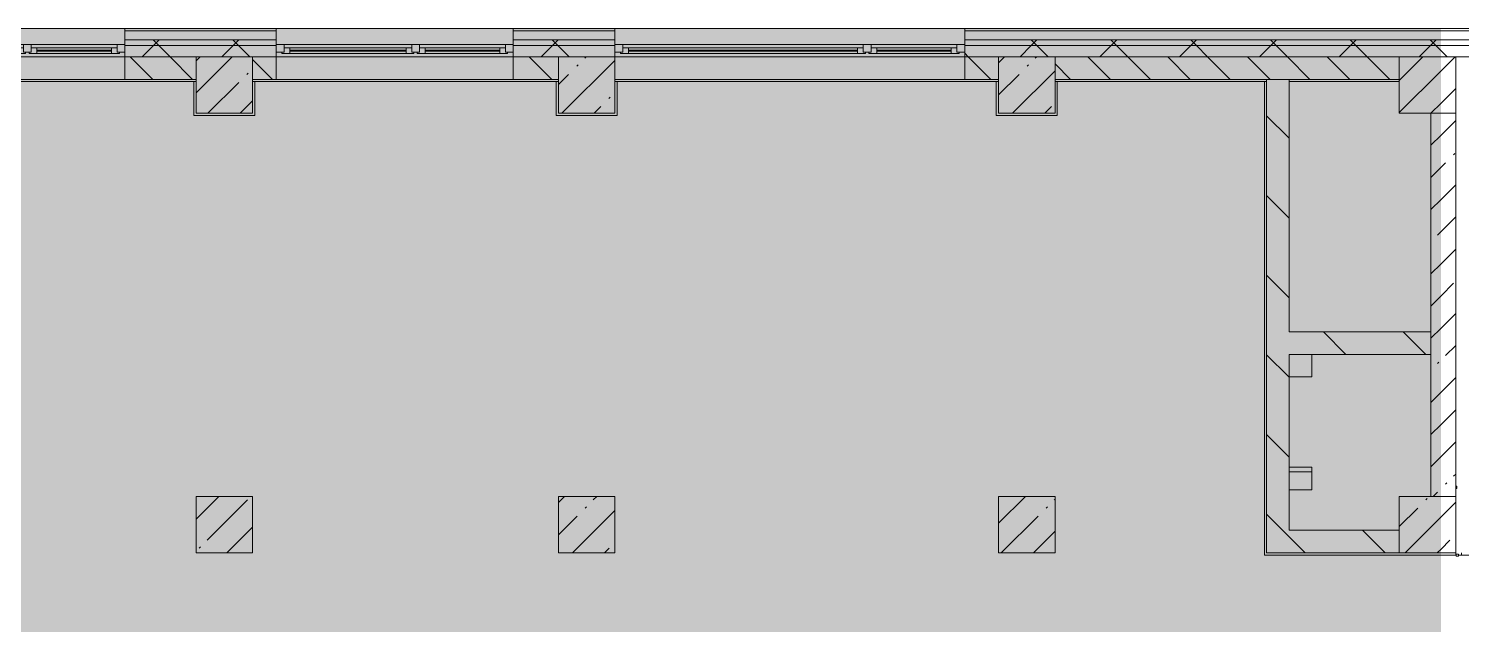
# Model space of a CAD drawing. Header units: millimetres. Extents: x 35524 to 235479, y -8553 to 29000.
# Drawn here: x 180525 to 193219, y 22065 to 27350 of the extents above; entities that cross this region are included whole.
import ezdxf

# ---------------------------------------------------------------- set-up
doc = ezdxf.new("R2010")
doc.units = ezdxf.units.MM
doc.linetypes.add('200_ШТРИХ__ш1_п0_6_', pattern=[800, 500, -300])
doc.layers.add('A-DETL-GENF-3', color=7, linetype='Continuous', lineweight=9, true_color=0xc0c0c0, transparency=0.4)
for name, color, linetype, lineweight in [('A-DETL-MBND-1', 7, '200_ШТРИХ__ш1_п0_6_', 9), ('A-WALL', 7, 'Continuous', 9), ('A-WALL-6', 7, 'Continuous', 5), ('I-WALL-24', 7, 'Continuous', 5), ('S-COLS-1', 7, 'Continuous', 5)]:
    doc.layers.add(name, color=color, linetype=linetype, lineweight=lineweight)
for name, color, linetype, lineweight, true_color in [('A-FLOR-1', 7, 'Continuous', 5, 0xb7b7b7), ('A-FLOR-2', 7, 'Continuous', 5, 0xaaaaaa), ('A-GLAZ-3', 7, 'Continuous', 5, 0x737373), ('A-WALL-7', 7, 'Continuous', 5, 0x737373), ('A-WALL-8', 7, 'Continuous', 9, 0x737373), ('I-WALL-23', 7, 'Continuous', 5, 0x737373), ('S-COLS-2', 7, 'Continuous', 5, 0x737373)]:
    doc.layers.add(name, color=color, linetype=linetype, lineweight=lineweight, true_color=true_color)
pattern_1 = [(45, (108468.84, 0), (-285.1231, 285.1231), []), (45, (108753.96, 0), (-285.1231, 285.1231), [504.031, -100.806, 16.764, -84.042])]
pattern_2 = [(45, (-84450, -22950), (-285.1231, 285.1231), []), (45, (-84164.88, -22950), (-285.1231, 285.1231), [504.031, -100.806, 16.764, -84.042])]
pattern_3 = [(45, (108468.84, 0), (-353.5534, 353.5534), []), (135, (108468.84, 0), (-353.5534, -353.5534), [])]
pattern_4 = [(135, (108468.84, 0), (-353.5534, -353.5534), [])]

# ---------------------------------------------------------------- blocks, each defined once
blk = doc.blocks.new('BSC_Колонна _Прямоугольная - 500х500-23287078-3_4_2_птичка')
at = {"layer": 'S-COLS-1'}
h = blk.add_hatch(dxfattribs=at)
h.set_pattern_fill('FP_99', color=256, style=0, pattern_type=2)
h.set_pattern_definition(pattern_2)
h.paths.add_polyline_path([(-250, -250), (120, -250), (120, 250), (-250, 250), (-250, -160)])
h = blk.add_hatch(dxfattribs=at)
h.set_pattern_fill('FP_99', color=256, style=0, pattern_type=2)
h.set_pattern_definition(pattern_2)
h.paths.add_polyline_path([(250, -250), (250, 250), (120, 250), (120, -250)])
for p, q in [((250, 250), (120, 250)), ((250, -250), (250, 250)), ((120, -250), (250, -250))]:
    blk.add_line(p, q, dxfattribs=at)
at = {"layer": 'S-COLS-2'}
for p, q in [((120, 250), (-250, 250)), ((-250, 250), (-250, -250)), ((-250, -250), (120, -250))]:
    blk.add_line(p, q, dxfattribs=at)
blk = doc.blocks.new('BSC_Колонна _Прямоугольная - 500х500-V138-3_4_2_птичка')
at = {"layer": 'S-COLS-1'}
h = blk.add_hatch(dxfattribs=at)
h.set_pattern_fill('FP_116', color=256, style=0, pattern_type=2)
h.set_pattern_definition([(45, (-77000, -22950), (-285.1231, 285.1231), []), (45, (-76714.88, -22950), (-285.1231, 285.1231), [504.031, -100.806, 16.764, -84.042])])
h.paths.add_polyline_path([(-250, -250), (250, -250), (250, 250), (-250, 250)])
at = {"layer": 'S-COLS-2'}
for p, q in [((250, 250), (-250, 250)), ((-250, 250), (-250, -250)), ((250, -250), (250, 250)), ((-250, -250), (250, -250))]:
    blk.add_line(p, q, dxfattribs=at)
blk = doc.blocks.new('BSC_Колонна _Прямоугольная - 500х500-V139-3_4_2_птичка')
at = {"layer": 'S-COLS-1'}
h = blk.add_hatch(dxfattribs=at)
h.set_pattern_fill('FP_117', color=256, style=0, pattern_type=2)
h.set_pattern_definition([(45, (-73790, -22950), (-285.1231, 285.1231), []), (45, (-73504.88, -22950), (-285.1231, 285.1231), [504.031, -100.806, 16.764, -84.042])])
h.paths.add_polyline_path([(-250, -250), (250, -250), (250, 250), (-250, 250)])
at = {"layer": 'S-COLS-2'}
for p, q in [((250, 250), (-250, 250)), ((-250, 250), (-250, -250)), ((250, -250), (250, 250)), ((-250, -250), (250, -250))]:
    blk.add_line(p, q, dxfattribs=at)
blk = doc.blocks.new('120_Окно_СКБ_2Ст - 120_Окно_СКБ_2Ст 3100х2500 _мал_створка слева_ 2-19089248-3_4_2_птичка')
at = {"layer": 'A-GLAZ-3'}
for p, q in [((-1550, -75), (-1550, -5)), ((-1550, -5), (-1480, -5)), ((1550, -5), (-1550, -5)), ((-1480, -75), (-1550, -75)), ((-1550, -75), (-1500, -75)), ((-1480, -75), (-1500, -75)), ((-1500, -75), (-1500, -85)), ((-1500, -85), (670, -85)), ((670, -85), (-1500, -85)), ((-1480, -5), (-1480, -75)), ((650, -35), (-1480, -35)), ((-1480, -35), (-1480, -75)), ((-1430, -85), (-1430, -35)), ((-1430, -55), (600, -55)), ((600, -65), (-1430, -65)), ((600, -85), (600, -35)), ((650, -75), (650, -5)), ((650, -5), (720, -5)), ((650, -75), (650, -35)), ((720, -75), (650, -75)), ((670, -75), (650, -75)), ((670, -75), (700, -75)), ((670, -85), (670, -75)), ((720, -75), (700, -75)), ((700, -75), (700, -85)), ((700, -85), (1500, -85)), ((1500, -85), (700, -85)), ((720, -5), (720, -75)), ((1480, -35), (720, -35)), ((720, -35), (720, -75)), ((770, -85), (770, -35)), ((770, -55), (1430, -55)), ((1430, -65), (770, -65)), ((1430, -85), (1430, -35)), ((1480, -75), (1480, -5)), ((1480, -5), (1550, -5)), ((1480, -75), (1480, -35)), ((1550, -75), (1480, -75)), ((1500, -75), (1480, -75)), ((1500, -75), (1550, -75)), ((1500, -85), (1500, -75)), ((1550, -5), (1550, -75))]:
    blk.add_line(p, q, dxfattribs=at)
blk = doc.blocks.new('120_Окно_СКБ_2Ст - 120_Окно_СКБ_2Ст 2100х2400 _мал створка справа_-19092174-3_4_2_птичка')
at = {"layer": 'A-GLAZ-3'}
for p, q in [((-1050, -75), (-1050, -5)), ((-1050, -5), (-980, -5)), ((1050, -5), (-1050, -5)), ((-980, -75), (-1050, -75)), ((-1050, -75), (-1000, -75)), ((-980, -75), (-1000, -75)), ((-1000, -75), (-1000, -85)), ((-1000, -85), (170, -85)), ((170, -85), (-1000, -85)), ((-980, -5), (-980, -75)), ((150, -35), (-980, -35)), ((-980, -35), (-980, -75)), ((-930, -85), (-930, -35)), ((-930, -55), (100, -55)), ((100, -65), (-930, -65)), ((100, -85), (100, -35)), ((150, -75), (150, -5)), ((150, -5), (220, -5)), ((150, -75), (150, -35)), ((220, -75), (150, -75)), ((170, -75), (150, -75)), ((170, -75), (200, -75)), ((170, -85), (170, -75)), ((220, -75), (200, -75)), ((200, -75), (200, -85)), ((200, -85), (1000, -85)), ((1000, -85), (200, -85)), ((220, -5), (220, -75)), ((980, -35), (220, -35)), ((220, -35), (220, -75)), ((270, -85), (270, -35)), ((270, -55), (930, -55)), ((930, -65), (270, -65)), ((930, -85), (930, -35)), ((980, -75), (980, -5)), ((980, -5), (1050, -5)), ((980, -75), (980, -35)), ((1050, -75), (980, -75)), ((1000, -75), (980, -75)), ((1000, -75), (1050, -75)), ((1000, -85), (1000, -75)), ((1050, -5), (1050, -75))]:
    blk.add_line(p, q, dxfattribs=at)
blk = doc.blocks.new('BSC_Колонна _Прямоугольная - 500х500-V215-3_4_2_птичка')
at = {"layer": 'S-COLS-1'}
h = blk.add_hatch(dxfattribs=at)
h.set_pattern_fill('FP_148', color=256, style=0, pattern_type=2)
h.set_pattern_definition([(45, (-80900, -22950), (-285.1231, 285.1231), []), (45, (-80614.88, -22950), (-285.1231, 285.1231), [504.031, -100.806, 16.764, -84.042])])
h.paths.add_polyline_path([(-250, -250), (250, -250), (250, 250), (-250, 250), (-250, -160)])
at = {"layer": 'S-COLS-2'}
for p, q in [((250, 250), (-250, 250)), ((-250, 250), (-250, -250)), ((250, -250), (250, 250)), ((-250, -250), (250, -250))]:
    blk.add_line(p, q, dxfattribs=at)

msp = doc.modelspace()

# ---------------------------------------------------------------- hatches: boundary and pattern name
at = {"layer": 'A-DETL-GENF-3'}
msp.add_hatch(color=256, dxfattribs=at).paths.add_polyline_path([(179320.8, -251.7), (184318.8, -251.7), (184318.8, 3288.3), (193038.8, 3288.3), (193038.8, 27348.3), (150378.8, 27348.3), (150378.8, 23888.3), (146779, 23888.3), (146779, -251.7), (178388.6, -251.7)])
at = {"layer": 'A-WALL-6'}
h = msp.add_hatch(dxfattribs=at)
h.set_pattern_fill('FP_102', color=256, style=0, pattern_type=2)
h.set_pattern_definition(pattern_3)
h.paths.add_polyline_path([(192985.1, 27200), (193038.8, 27200), (193038.8, 27250), (188818.8, 27250), (188818.8, 27200), (192837.8, 27200)])
h.paths.add_polyline_path([(184914, 27200), (185718.8, 27200), (185718.8, 27250), (184818.8, 27250), (184818.8, 27200)])
h.paths.add_polyline_path([(175578.8, 27200), (175578.8, 27250), (171328.8, 27250), (171328.8, 27200), (175125.9, 27200)])
h.paths.add_polyline_path([(178078.8, 27200), (179278.8, 27200), (179278.8, 27250), (178078.8, 27250)])
h.paths.add_polyline_path([(181378.8, 27200), (182718.8, 27200), (182718.8, 27250), (181378.8, 27250)])
h.paths.add_polyline_path([(169998.8, 27200), (170428.8, 27200), (170428.8, 27250), (168328.8, 27250), (168328.8, 27200), (169066.5, 27200)])
h.paths.add_polyline_path([(167202.1, 27200), (167428.8, 27200), (167428.8, 27250), (166328.8, 27250), (166328.8, 27200)])
h.paths.add_polyline_path([(162541.1, 27200), (163228.8, 27200), (163228.8, 27250), (161728.8, 27250), (161728.8, 27200)])
h.paths.add_polyline_path([(158812.3, 27200), (159228.8, 27200), (159228.8, 27250), (158129.1, 27250), (158129.1, 27200)])
h.paths.add_polyline_path([(156947.9, 27200), (157229.1, 27200), (157229.1, 27250), (156128.8, 27250), (156128.8, 27200)])
h.paths.add_polyline_path([(150528.8, 27200), (153028.8, 27200), (153028.8, 27250), (150528.8, 27250)])
h = msp.add_hatch(dxfattribs=at)
h.set_pattern_fill('FP_102', color=256, style=0, pattern_type=2)
h.set_pattern_definition(pattern_3)
h.paths.add_polyline_path([(192948.8, 27100), (193038.8, 27100), (193038.8, 27200), (188818.8, 27200), (188818.8, 27100), (192837.8, 27100)])
h.paths.add_polyline_path([(178388.6, 27100), (179278.8, 27100), (179278.8, 27200), (178078.8, 27200), (178078.8, 27100)])
h.paths.add_polyline_path([(181378.8, 27100), (182718.8, 27100), (182718.8, 27200), (181378.8, 27200)])
h.paths.add_polyline_path([(175578.8, 27100), (175578.8, 27200), (171328.8, 27200), (171328.8, 27100), (175125.9, 27100)])
h.paths.add_polyline_path([(184818.8, 27100), (185718.8, 27100), (185718.8, 27200), (184818.8, 27200)])
h.paths.add_polyline_path([(166328.8, 27100), (167428.8, 27100), (167428.8, 27200), (166328.8, 27200)])
h.paths.add_polyline_path([(162541.1, 27100), (163228.8, 27100), (163228.8, 27200), (161728.8, 27200), (161728.8, 27100)])
h.paths.add_polyline_path([(168328.8, 27100), (170428.8, 27100), (170428.8, 27200), (168328.8, 27200)])
h.paths.add_polyline_path([(158812.3, 27100), (159228.8, 27100), (159228.8, 27200), (158129.1, 27200), (158129.1, 27100)])
h.paths.add_polyline_path([(150628.8, 27100), (153028.8, 27100), (153028.8, 27200), (150628.8, 27200)])
h.paths.add_polyline_path([(156947.9, 27100), (157229.1, 27100), (157229.1, 27200), (156128.8, 27200), (156128.8, 27100)])
h = msp.add_hatch(dxfattribs=at)
h.set_pattern_fill('FP_102', color=256, style=0, pattern_type=2)
h.set_pattern_definition(pattern_3)
h.paths.add_polyline_path([(201628.8, 27200), (201678.8, 27200), (201678.8, 27250), (193038.8, 27250), (193038.8, 27200), (200761.5, 27200)])
h = msp.add_hatch(dxfattribs=at)
h.set_pattern_fill('FP_102', color=256, style=0, pattern_type=2)
h.set_pattern_definition(pattern_3)
h.paths.add_polyline_path([(201528.8, 27100), (201628.8, 27100), (201628.8, 27200), (193038.8, 27200), (193038.8, 27100), (200761.5, 27100)])
h = msp.add_hatch(dxfattribs=at)
h.set_pattern_fill('FP_100', color=256, style=0, pattern_type=2)
h.set_pattern_definition([(135, (108468.84, 0), (-176.7767, -176.7767), [])])
h.paths.add_polyline_path([(189618.8, 26900), (192668.8, 26900), (192668.8, 27100), (189618.8, 27100), (189618.8, 27070.9)])
h.paths.add_polyline_path([(189118.8, 26900), (189118.8, 27100), (188818.8, 27100), (188818.8, 26900), (189108.9, 26900)])
h.paths.add_polyline_path([(182508.8, 26900), (182718.8, 26900), (182718.8, 27100), (182508.8, 27100)])
h.paths.add_polyline_path([(178078.8, 26900), (178778.8, 26900), (178778.8, 27100), (178078.8, 27100)])
h.paths.add_polyline_path([(184818.8, 26900), (185218.8, 26900), (185218.8, 27100), (184818.8, 27100)])
h.paths.add_polyline_path([(182008.8, 26900), (182008.8, 27100), (181378.8, 27100), (181378.8, 26900)])
h.paths.add_polyline_path([(175228.8, 26900), (175578.8, 26900), (175578.8, 27100), (175228.8, 27100)])
h.paths.add_polyline_path([(174628.8, 26900), (174628.8, 27100), (171328.8, 27100), (171328.8, 26900), (172795.4, 26900)])
h.paths.add_polyline_path([(169998.8, 26900), (170428.8, 26900), (170428.8, 27100), (169228.8, 27100), (169228.8, 26900)])
h.paths.add_polyline_path([(168328.8, 26900), (168628.8, 26900), (168628.8, 27100), (168328.8, 27100)])
h.paths.add_polyline_path([(167202.1, 26900), (167428.8, 26900), (167428.8, 27100), (166328.8, 27100), (166328.8, 26900)])
h.paths.add_polyline_path([(162628.8, 26900), (162628.8, 27100), (161728.8, 27100), (161728.8, 26900), (162541.1, 26900)])
h.paths.add_polyline_path([(151354.7, 26900), (153028.8, 26900), (153028.8, 27100), (151228.8, 27100), (151228.8, 26900)])
h.paths.add_polyline_path([(158812.3, 26900), (159228.8, 26900), (159228.8, 27100), (158129.1, 27100), (158129.1, 26900)])
h.paths.add_polyline_path([(156628.8, 26900), (156628.8, 27100), (156128.8, 27100), (156128.8, 26900)])
at = {"layer": 'I-WALL-24'}
h = msp.add_hatch(dxfattribs=at)
h.set_pattern_fill('FP_101', color=256, style=0, pattern_type=2)
h.set_pattern_definition(pattern_4)
h.paths.add_polyline_path([(191493.9, 24259.9), (191693.9, 24259.9), (191693.9, 26900), (191493.9, 26900), (191493.9, 25103.8)])
h = msp.add_hatch(dxfattribs=at)
h.set_pattern_fill('FP_98', color=256, style=0, pattern_type=2)
h.set_pattern_definition(pattern_1)
h.paths.add_polyline_path([(193038.8, 23200), (193038.8, 26600), (192948.8, 26600), (192948.8, 23200)])
h = msp.add_hatch(dxfattribs=at)
h.set_pattern_fill('FP_98', color=256, style=0, pattern_type=2)
h.set_pattern_definition(pattern_1)
h.paths.add_polyline_path([(193168.8, 23200), (193168.8, 26600), (193038.8, 26600), (193038.8, 23200)])
h = msp.add_hatch(dxfattribs=at)
h.set_pattern_fill('FP_101', color=256, style=0, pattern_type=2)
h.set_pattern_definition(pattern_4)
h.paths.add_polyline_path([(191992, 24460), (192948.8, 24460), (192948.8, 24660), (191693.9, 24660), (191693.9, 24460)])
h = msp.add_hatch(dxfattribs=at)
h.set_pattern_fill('FP_101', color=256, style=0, pattern_type=2)
h.set_pattern_definition(pattern_4)
h.paths.add_polyline_path([(191493.9, 22700), (191693.9, 22700), (191693.9, 24259.9), (191493.9, 24259.9), (191493.9, 22790)])
h = msp.add_hatch(dxfattribs=at)
h.set_pattern_fill('FP_101', color=256, style=0, pattern_type=2)
h.set_pattern_definition(pattern_4)
h.paths.add_polyline_path([(192668.8, 22700), (192668.8, 22900), (191693.9, 22900), (191693.9, 22700)])
at = {"layer": 'S-COLS-1'}
h = msp.add_hatch(dxfattribs=at)
h.set_pattern_fill('FP_98', color=256, style=0, pattern_type=2)
h.set_pattern_definition(pattern_1)
h.paths.add_polyline_path([(182117.4, 26600), (182508.8, 26600), (182508.8, 27100), (182008.8, 27100), (182008.8, 26600)])
h = msp.add_hatch(dxfattribs=at)
h.set_pattern_fill('FP_98', color=256, style=0, pattern_type=2)
h.set_pattern_definition(pattern_1)
h.paths.add_polyline_path([(185718.8, 26600), (185718.8, 27100), (185218.8, 27100), (185218.8, 26600)])
h = msp.add_hatch(dxfattribs=at)
h.set_pattern_fill('FP_98', color=256, style=0, pattern_type=2)
h.set_pattern_definition(pattern_1)
h.paths.add_polyline_path([(189575, 26600), (189618.8, 26600), (189618.8, 27100), (189118.8, 27100), (189118.8, 26600)])
h = msp.add_hatch(dxfattribs=at)
h.set_pattern_fill('FP_98', color=256, style=0, pattern_type=2)
h.set_pattern_definition(pattern_1)
h.paths.add_polyline_path([(192668.8, 26600), (193038.8, 26600), (193038.8, 27100), (192668.8, 27100), (192668.8, 26839.2)])
h = msp.add_hatch(dxfattribs=at)
h.set_pattern_fill('FP_98', color=256, style=0, pattern_type=2)
h.set_pattern_definition(pattern_1)
h.paths.add_polyline_path([(193168.8, 26600), (193168.8, 27100), (193038.8, 27100), (193038.8, 26600)])

# ---------------------------------------------------------------- linework, layer by layer
at = {"layer": 'A-DETL-MBND-1'}
for p, q in [((191893.9, 23420), (191693.9, 23420)), ((193178.8, 23290.5), (193168.8, 23290.5)), ((193168.8, 23270.5), (193178.8, 23270.5)), ((193178.8, 23270.5), (193178.8, 23290.5))]:
    msp.add_line(p, q, dxfattribs=at)
at = {"layer": 'A-FLOR-1'}
for p, q in [((181988.8, 26580), (181988.8, 26880)), ((182528.8, 26880), (182528.8, 26580)), ((185198.8, 26580), (185198.8, 26880)), ((185738.8, 26880), (185738.8, 26580)), ((189098.8, 26580), (189098.8, 26880)), ((189638.9, 26880), (189638.9, 26580)), ((191473.9, 22680), (191473.9, 26880)), ((182528.8, 26580), (181988.8, 26580)), ((185738.8, 26580), (185198.8, 26580)), ((189638.9, 26580), (189098.8, 26580)), ((191693.9, 24459.9), (191893.9, 24459.9)), ((191893.9, 24459.9), (191893.9, 24259.9)), ((191893.9, 24259.9), (191693.9, 24259.9)), ((191693.9, 23459.9), (191893.9, 23459.9)), ((191893.9, 23459.9), (191893.9, 23259.9)), ((191893.9, 23259.9), (191693.9, 23259.9)), ((193173.4, 22680), (191473.9, 22680))]:
    msp.add_line(p, q, dxfattribs=at)
at = {"layer": 'A-FLOR-2'}
for p, q in [((193168.8, 22680), (193168.8, 22700)), ((193458.8, 22680), (193193.4, 22680)), ((193218.8, 22700), (193218.8, 22680))]:
    msp.add_line(p, q, dxfattribs=at)
at = {"layer": 'A-WALL'}
for p, q in [((201758.8, 27330), (188818.8, 27330)), ((201678.8, 27250), (188818.8, 27250)), ((201628.8, 27200), (188818.8, 27200))]:
    msp.add_line(p, q, dxfattribs=at)
at = {"layer": 'A-WALL-6'}
for p, q in [((184818.8, 27350), (150378.8, 27350)), ((201778.8, 27350), (184818.8, 27350)), ((189118.8, 27100), (201278.8, 27100)), ((193193.4, 22689), (193173.4, 22689)), ((193173.4, 22689), (193173.4, 22669)), ((193173.4, 22669), (193193.4, 22669)), ((193193.4, 22669), (193193.4, 22689))]:
    msp.add_line(p, q, dxfattribs=at)
at = {"layer": 'A-WALL-7'}
for p, q in [((181378.8, 27348.3), (181378.8, 26900)), ((182718.8, 26900), (182718.8, 27348.3)), ((184818.8, 27348.3), (184818.8, 26900)), ((185718.8, 27100), (185718.8, 27348.3)), ((188818.8, 27348.3), (188818.8, 26900)), ((189118.8, 27100), (161728.8, 27100)), ((182008.8, 26900), (182008.8, 27100)), ((182508.8, 27100), (182508.8, 26900)), ((185218.8, 26900), (185218.8, 27100)), ((189118.8, 26900), (189118.8, 27100)), ((189618.8, 27100), (189618.8, 26900)), ((192668.8, 26900), (192668.8, 27100)), ((181378.8, 26900), (182008.8, 26900)), ((182508.8, 26900), (182718.8, 26900)), ((184818.8, 26900), (185218.8, 26900)), ((188818.8, 26900), (189118.8, 26900)), ((189618.8, 26900), (191493.9, 26900)), ((191693.9, 26900), (192668.8, 26900))]:
    msp.add_line(p, q, dxfattribs=at)
at = {"layer": 'A-WALL-8'}
for p, q in [((182718.8, 27330), (181378.8, 27330)), ((185718.8, 27330), (184818.8, 27330)), ((182718.8, 27250), (181378.8, 27250)), ((182718.8, 27200), (181378.8, 27200)), ((185718.8, 27250), (184818.8, 27250)), ((185718.8, 27200), (184818.8, 27200)), ((191693.9, 26900), (191493.9, 26900))]:
    msp.add_line(p, q, dxfattribs=at)
at = {"layer": 'I-WALL-23'}
for p, q in [((179278.8, 27100), (181378.8, 27100)), ((182718.8, 27100), (184818.8, 27100)), ((185718.8, 27100), (188818.8, 27100)), ((181378.8, 26900), (179278.8, 26900)), ((182008.8, 26880), (179278.8, 26880)), ((185218.8, 26880), (182508.8, 26880)), ((184818.8, 26900), (182718.8, 26900)), ((188818.8, 26900), (185718.8, 26900)), ((189118.8, 26880), (185718.8, 26880)), ((191493.9, 26880), (189618.8, 26880)), ((191493.9, 26900), (191493.9, 22700)), ((191693.9, 24660), (191693.9, 26900)), ((192668.8, 26880), (191693.9, 26880)), ((192948.8, 26600), (192948.8, 23200)), ((192948.8, 24660), (191693.9, 24660)), ((191693.9, 24460), (192948.8, 24460)), ((191693.9, 22900), (191693.9, 24460)), ((192668.8, 22900), (191693.9, 22900)), ((191493.9, 22700), (192668.8, 22700))]:
    msp.add_line(p, q, dxfattribs=at)
at = {"layer": 'I-WALL-24'}
for p, q in [((193168.8, 26600), (192948.8, 26600)), ((193168.8, 23200), (193168.8, 26600))]:
    msp.add_line(p, q, dxfattribs=at)
at = {"layer": 'S-COLS-1'}
for p, q in [((193168.8, 27100), (193038.8, 27100)), ((193168.8, 26600), (193168.8, 27100)), ((193038.8, 26600), (193168.8, 26600))]:
    msp.add_line(p, q, dxfattribs=at)
at = {"layer": 'S-COLS-2'}
for p, q in [((182508.8, 27100), (182008.8, 27100)), ((182008.8, 27100), (182008.8, 26900)), ((182508.8, 26900), (182508.8, 27100)), ((185718.8, 27100), (185218.8, 27100)), ((185218.8, 27100), (185218.8, 26900)), ((185718.8, 26600), (185718.8, 27100)), ((189618.8, 27100), (189118.8, 27100)), ((189118.8, 27100), (189118.8, 26900)), ((189618.8, 26900), (189618.8, 27100)), ((193038.8, 27100), (192668.8, 27100)), ((192668.8, 27100), (192668.8, 26900)), ((182008.8, 26900), (182008.8, 26600)), ((182508.8, 26600), (182508.8, 26900)), ((185218.8, 26900), (185218.8, 26600)), ((189118.8, 26900), (189118.8, 26600)), ((189618.8, 26600), (189618.8, 26900)), ((192668.8, 26900), (192668.8, 26600)), ((182008.8, 26600), (182508.8, 26600)), ((185218.8, 26600), (185718.8, 26600)), ((189118.8, 26600), (189618.8, 26600)), ((192668.8, 26600), (193038.8, 26600))]:
    msp.add_line(p, q, dxfattribs=at)

# ---------------------------------------------------------------- block references
at = {"layer": 'A-GLAZ-3'}
for name, p in [('120_Окно_СКБ_2Ст - 120_Окно_СКБ_2Ст 2100х2400 _мал створка справа_-19092174-3_4_2_птичка', (180328.8, 27215)), ('120_Окно_СКБ_2Ст - 120_Окно_СКБ_2Ст 2100х2400 _мал створка справа_-19092174-3_4_2_птичка', (183768.8, 27215)), ('120_Окно_СКБ_2Ст - 120_Окно_СКБ_2Ст 3100х2500 _мал_створка слева_ 2-19089248-3_4_2_птичка', (187268.8, 27215))]:
    msp.add_blockref(name, p, dxfattribs=at)
at = {"layer": 'S-COLS-1'}
msp.add_blockref('BSC_Колонна _Прямоугольная - 500х500-23287078-3_4_2_птичка', (192918.8, 22950), dxfattribs=at)
at = {"layer": 'S-COLS-2'}
for name, p in [('BSC_Колонна _Прямоугольная - 500х500-V139-3_4_2_птичка', (182258.8, 22950)), ('BSC_Колонна _Прямоугольная - 500х500-V138-3_4_2_птичка', (185468.8, 22950)), ('BSC_Колонна _Прямоугольная - 500х500-V215-3_4_2_птичка', (189368.8, 22950))]:
    msp.add_blockref(name, p, dxfattribs=at)

doc.saveas('drawing.dxf')
